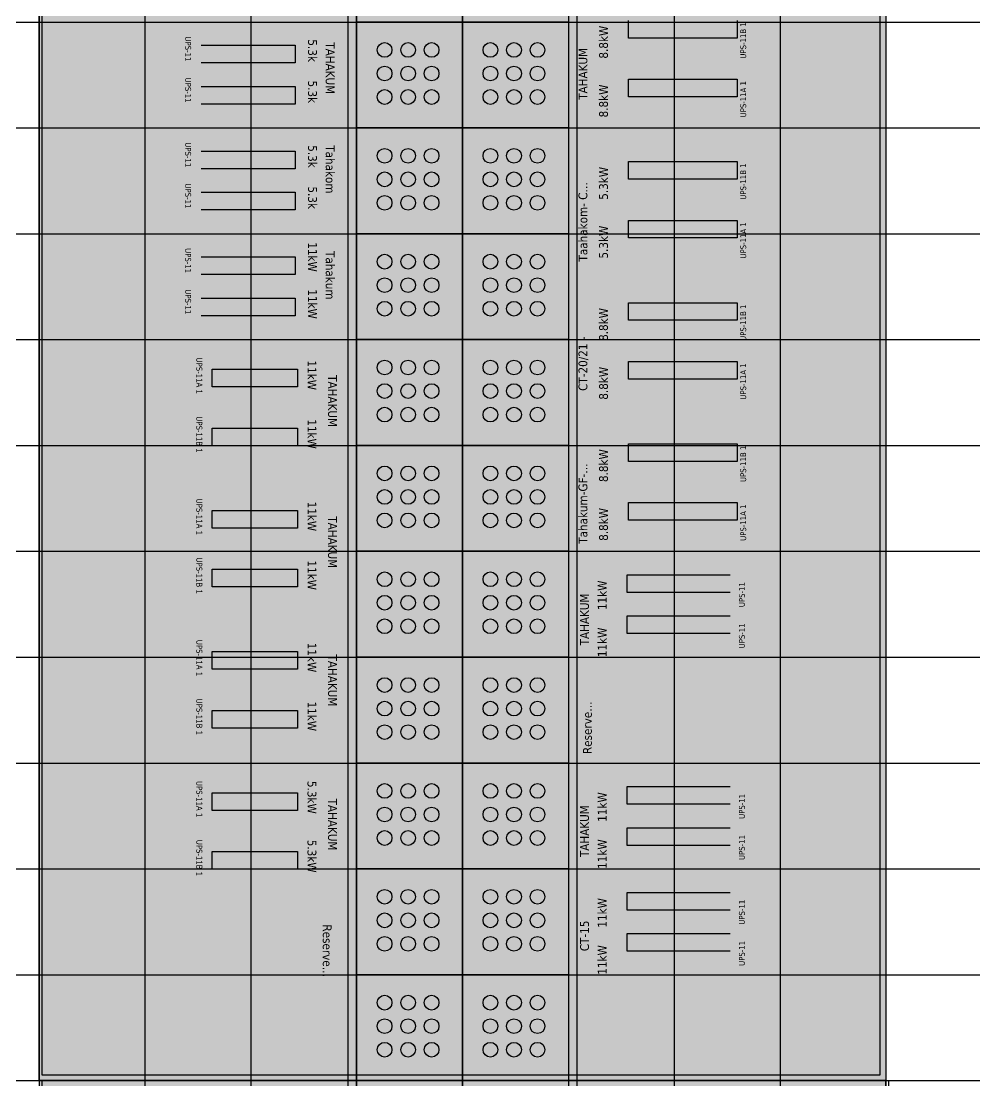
# Model space of a CAD drawing. Header units: millimetres. Extents: x -618 to 58287, y -23922 to -2396.
# Drawn here: x 39499 to 44903, y -15601 to -9595 of the extents above; entities that cross this region are included whole.
import ezdxf

# ---------------------------------------------------------------- set-up
doc = ezdxf.new("R2010")
doc.units = ezdxf.units.MM
doc.header["$MEASUREMENT"] = 0
for name, color, linetype, true_color in [('Background', 7, 'Continuous', 0xffffff), ('Equipment', 7, 'Continuous', 0xffffff), ('Names', 7, 'Continuous', 0xffffff), ('Power', 7, 'Continuous', 0xffffff), ('Room fixture', 7, 'Continuous', 0xffffff), ('Rows', 7, 'Continuous', 0xffffff), ('Tile grid', 7, 'Continuous', 0xafafaf), ('Walls and cages', 7, 'Continuous', 0xffffff)]:
    doc.layers.add(name, color=color, linetype=linetype, true_color=true_color)
doc.styles.add('Tahoma#false#false', font='tahoma.ttf', dxfattribs={"height": 0.2})

msp = doc.modelspace()

# ---------------------------------------------------------------- linework, layer by layer
at = {"layer": 'Background', "lineweight": -3, "transparency": 33554687}
for points in [[(43807.5, -10207.5), (42590.8, -10207.5), (42590.8, -9407.5)], [(42590.8, -9407.5), (43807.5, -9407.5), (43807.5, -10207.5)], [(40285, -9598.3), (41401.7, -9598.3), (41401.7, -10198.3)], [(41401.7, -10198.3), (40285, -10198.3), (40285, -9598.3)], [(40285, -10198.3), (41401.7, -10198.3), (41401.7, -10798.3)], [(41401.7, -10798.3), (40285, -10798.3), (40285, -10198.3)], [(43807.5, -11007.5), (42590.8, -11007.5), (42590.8, -10207.5)], [(42590.8, -10207.5), (43807.5, -10207.5), (43807.5, -11007.5)], [(40285, -10798.3), (41401.7, -10798.3), (41401.7, -11398.3)], [(41401.7, -11398.3), (40285, -11398.3), (40285, -10798.3)], [(43807.5, -11807.5), (42590.8, -11807.5), (42590.8, -11007.5)], [(42590.8, -11007.5), (43807.5, -11007.5), (43807.5, -11807.5)], [(40331.7, -11385), (41415, -11385), (41415, -12185)], [(41415, -12185), (40331.7, -12185), (40331.7, -11385)], [(43807.5, -12607.5), (42590.8, -12607.5), (42590.8, -11807.5)], [(42590.8, -11807.5), (43807.5, -11807.5), (43807.5, -12607.5)], [(40331.7, -12185), (41415, -12185), (41415, -12985)], [(41415, -12985), (40331.7, -12985), (40331.7, -12185)], [(43800, -13200), (42600, -13200), (42600, -12600)], [(42600, -12600), (43800, -12600), (43800, -13200)], [(40331.7, -12985), (41415, -12985), (41415, -13785)], [(41415, -13785), (40331.7, -13785), (40331.7, -12985)], [(43816, -13816), (42616, -13816), (42616, -13216)], [(42616, -13216), (43816, -13216), (43816, -13816)], [(40331.7, -13785), (41415, -13785), (41415, -14585)], [(41415, -14585), (40331.7, -14585), (40331.7, -13785)], [(43800, -14400), (42600, -14400), (42600, -13800)], [(42600, -13800), (43800, -13800), (43800, -14400)], [(43800, -15000), (42600, -15000), (42600, -14400)], [(42600, -14400), (43800, -14400), (43800, -15000)], [(40301.7, -14598.3), (41385, -14598.3), (41385, -15198.3)], [(41385, -15198.3), (40301.7, -15198.3), (40301.7, -14598.3)]]:
    msp.add_solid(points, dxfattribs=at)
at = {"layer": 'Equipment', "color": 9, "lineweight": 50, "true_color": 0xc0c0c0, "transparency": 33554687}
for points in [[(42590.8, -10207.5), (42590.8, -9407.5), (42657.5, -9474.2)], [(43740.8, -9474.2), (43807.5, -9407.5), (43807.5, -10207.5)], [(42590.8, -10207.5), (42657.5, -9474.2), (42657.5, -10140.8)], [(43740.8, -10140.8), (43740.8, -9474.2), (43807.5, -10207.5)], [(40351.7, -10131.7), (40285, -10198.3), (40285, -9598.3)], [(40351.7, -9665), (40351.7, -10131.7), (40285, -9598.3)], [(41335, -9665), (40351.7, -9665), (40285, -9598.3)], [(40285, -9598.3), (41401.7, -9598.3), (41335, -9665)], [(41401.7, -9598.3), (41401.7, -10198.3), (41335, -10131.7)], [(41401.7, -9598.3), (41335, -10131.7), (41335, -9665)], [(41401.7, -10198.3), (40285, -10198.3), (40351.7, -10131.7)], [(40351.7, -10131.7), (41335, -10131.7), (41401.7, -10198.3)], [(43807.5, -10207.5), (42590.8, -10207.5), (42657.5, -10140.8)], [(42657.5, -10140.8), (43740.8, -10140.8), (43807.5, -10207.5)], [(40351.7, -10731.7), (40285, -10798.3), (40285, -10198.3)], [(40351.7, -10265), (40351.7, -10731.7), (40285, -10198.3)], [(41335, -10265), (40351.7, -10265), (40285, -10198.3)], [(40285, -10198.3), (41401.7, -10198.3), (41335, -10265)], [(41401.7, -10198.3), (41401.7, -10798.3), (41335, -10731.7)], [(41401.7, -10198.3), (41335, -10731.7), (41335, -10265)], [(43740.8, -10274.2), (42657.5, -10274.2), (42590.8, -10207.5)], [(42590.8, -10207.5), (43807.5, -10207.5), (43740.8, -10274.2)], [(42590.8, -11007.5), (42590.8, -10207.5), (42657.5, -10274.2)], [(43740.8, -10274.2), (43807.5, -10207.5), (43807.5, -11007.5)], [(42590.8, -11007.5), (42657.5, -10274.2), (42657.5, -10940.8)], [(43740.8, -10940.8), (43740.8, -10274.2), (43807.5, -11007.5)], [(41401.7, -10798.3), (40285, -10798.3), (40351.7, -10731.7)], [(40351.7, -10731.7), (41335, -10731.7), (41401.7, -10798.3)], [(40351.7, -11331.7), (40285, -11398.3), (40285, -10798.3)], [(40351.7, -10865), (40351.7, -11331.7), (40285, -10798.3)], [(41335, -10865), (40351.7, -10865), (40285, -10798.3)], [(40285, -10798.3), (41401.7, -10798.3), (41335, -10865)], [(41401.7, -10798.3), (41401.7, -11398.3), (41335, -11331.7)], [(41401.7, -10798.3), (41335, -11331.7), (41335, -10865)], [(43807.5, -11007.5), (42590.8, -11007.5), (42657.5, -10940.8)], [(42657.5, -10940.8), (43740.8, -10940.8), (43807.5, -11007.5)], [(43740.8, -11074.2), (42657.5, -11074.2), (42590.8, -11007.5)], [(42590.8, -11007.5), (43807.5, -11007.5), (43740.8, -11074.2)], [(42590.8, -11807.5), (42590.8, -11007.5), (42657.5, -11074.2)], [(43740.8, -11074.2), (43807.5, -11007.5), (43807.5, -11807.5)], [(42590.8, -11807.5), (42657.5, -11074.2), (42657.5, -11740.8)], [(43740.8, -11740.8), (43740.8, -11074.2), (43807.5, -11807.5)], [(41401.7, -11398.3), (40285, -11398.3), (40351.7, -11331.7)], [(40351.7, -11331.7), (41335, -11331.7), (41401.7, -11398.3)], [(40398.3, -12118.3), (40331.7, -12185), (40331.7, -11385)], [(40398.3, -11451.7), (40398.3, -12118.3), (40331.7, -11385)], [(41348.3, -11451.7), (40398.3, -11451.7), (40331.7, -11385)], [(40331.7, -11385), (41415, -11385), (41348.3, -11451.7)], [(41415, -11385), (41415, -12185), (41348.3, -12118.3)], [(41415, -11385), (41348.3, -12118.3), (41348.3, -11451.7)], [(43807.5, -11807.5), (42590.8, -11807.5), (42657.5, -11740.8)], [(42657.5, -11740.8), (43740.8, -11740.8), (43807.5, -11807.5)], [(43740.8, -11874.2), (42657.5, -11874.2), (42590.8, -11807.5)], [(42590.8, -11807.5), (43807.5, -11807.5), (43740.8, -11874.2)], [(42590.8, -12607.5), (42590.8, -11807.5), (42657.5, -11874.2)], [(43740.8, -11874.2), (43807.5, -11807.5), (43807.5, -12607.5)], [(42590.8, -12607.5), (42657.5, -11874.2), (42657.5, -12540.8)], [(43740.8, -12540.8), (43740.8, -11874.2), (43807.5, -12607.5)], [(41415, -12185), (40331.7, -12185), (40398.3, -12118.3)], [(40398.3, -12118.3), (41348.3, -12118.3), (41415, -12185)], [(40398.3, -12918.3), (40331.7, -12985), (40331.7, -12185)], [(40398.3, -12251.7), (40398.3, -12918.3), (40331.7, -12185)], [(41348.3, -12251.7), (40398.3, -12251.7), (40331.7, -12185)], [(40331.7, -12185), (41415, -12185), (41348.3, -12251.7)], [(41415, -12185), (41415, -12985), (41348.3, -12918.3)], [(41415, -12185), (41348.3, -12918.3), (41348.3, -12251.7)], [(43807.5, -12607.5), (42590.8, -12607.5), (42657.5, -12540.8)], [(42657.5, -12540.8), (43740.8, -12540.8), (43807.5, -12607.5)], [(43733.3, -12666.7), (42666.7, -12666.7), (42600, -12600)], [(42600, -12600), (43800, -12600), (43733.3, -12666.7)], [(42600, -13200), (42600, -12600), (42666.7, -12666.7)], [(43733.3, -12666.7), (43800, -12600), (43800, -13200)], [(42600, -13200), (42666.7, -12666.7), (42666.7, -13133.3)], [(43733.3, -13133.3), (43733.3, -12666.7), (43800, -13200)], [(41415, -12985), (40331.7, -12985), (40398.3, -12918.3)], [(40398.3, -12918.3), (41348.3, -12918.3), (41415, -12985)], [(40398.3, -13718.3), (40331.7, -13785), (40331.7, -12985)], [(40398.3, -13051.7), (40398.3, -13718.3), (40331.7, -12985)], [(41348.3, -13051.7), (40398.3, -13051.7), (40331.7, -12985)], [(40331.7, -12985), (41415, -12985), (41348.3, -13051.7)], [(41415, -12985), (41415, -13785), (41348.3, -13718.3)], [(41415, -12985), (41348.3, -13718.3), (41348.3, -13051.7)], [(43800, -13200), (42600, -13200), (42666.7, -13133.3)], [(42666.7, -13133.3), (43733.3, -13133.3), (43800, -13200)], [(41415, -13785), (40331.7, -13785), (40398.3, -13718.3)], [(40398.3, -13718.3), (41348.3, -13718.3), (41415, -13785)], [(40398.3, -14518.3), (40331.7, -14585), (40331.7, -13785)], [(40398.3, -13851.7), (40398.3, -14518.3), (40331.7, -13785)], [(41348.3, -13851.7), (40398.3, -13851.7), (40331.7, -13785)], [(40331.7, -13785), (41415, -13785), (41348.3, -13851.7)], [(41415, -13785), (41415, -14585), (41348.3, -14518.3)], [(41415, -13785), (41348.3, -14518.3), (41348.3, -13851.7)], [(43733.3, -13866.7), (42666.7, -13866.7), (42600, -13800)], [(42600, -13800), (43800, -13800), (43733.3, -13866.7)], [(42600, -14400), (42600, -13800), (42666.7, -13866.7)], [(43733.3, -13866.7), (43800, -13800), (43800, -14400)], [(42600, -14400), (42666.7, -13866.7), (42666.7, -14333.3)], [(43733.3, -14333.3), (43733.3, -13866.7), (43800, -14400)], [(43800, -14400), (42600, -14400), (42666.7, -14333.3)], [(42666.7, -14333.3), (43733.3, -14333.3), (43800, -14400)], [(43733.3, -14466.7), (42666.7, -14466.7), (42600, -14400)], [(42600, -14400), (43800, -14400), (43733.3, -14466.7)], [(42600, -15000), (42600, -14400), (42666.7, -14466.7)], [(43733.3, -14466.7), (43800, -14400), (43800, -15000)], [(42600, -15000), (42666.7, -14466.7), (42666.7, -14933.3)], [(43733.3, -14933.3), (43733.3, -14466.7), (43800, -15000)], [(41415, -14585), (40331.7, -14585), (40398.3, -14518.3)], [(40398.3, -14518.3), (41348.3, -14518.3), (41415, -14585)], [(43800, -15000), (42600, -15000), (42666.7, -14933.3)], [(42666.7, -14933.3), (43733.3, -14933.3), (43800, -15000)]]:
    msp.add_solid(points, dxfattribs=at)
at = {"layer": 'Equipment', "color": 18, "lineweight": -3, "true_color": 0x000000, "transparency": 33554687}
for points in [[(42590.8, -10207.5), (42590.8, -9407.5), (42607.5, -9424.2)], [(42590.8, -10207.5), (42607.5, -9424.2), (42607.5, -10190.8)], [(43790.8, -9424.2), (43807.5, -9407.5), (43807.5, -10207.5)], [(43790.8, -10190.8), (43790.8, -9424.2), (43807.5, -10207.5)], [(40301.7, -10181.7), (40285, -10198.3), (40285, -9598.3)], [(40301.7, -9615), (40301.7, -10181.7), (40285, -9598.3)], [(41385, -9615), (40301.7, -9615), (40285, -9598.3)], [(40285, -9598.3), (41401.7, -9598.3), (41385, -9615)], [(41401.7, -9598.3), (41401.7, -10198.3), (41385, -10181.7)], [(41401.7, -9598.3), (41385, -10181.7), (41385, -9615)], [(41401.7, -10198.3), (40285, -10198.3), (40301.7, -10181.7)], [(40301.7, -10781.7), (40285, -10798.3), (40285, -10198.3)], [(40301.7, -10215), (40301.7, -10781.7), (40285, -10198.3)], [(41385, -10215), (40301.7, -10215), (40285, -10198.3)], [(40285, -10198.3), (41401.7, -10198.3), (41385, -10215)], [(40301.7, -10181.7), (41385, -10181.7), (41401.7, -10198.3)], [(41401.7, -10198.3), (41401.7, -10798.3), (41385, -10781.7)], [(41401.7, -10198.3), (41385, -10781.7), (41385, -10215)], [(43807.5, -10207.5), (42590.8, -10207.5), (42607.5, -10190.8)], [(43790.8, -10224.2), (42607.5, -10224.2), (42590.8, -10207.5)], [(42590.8, -10207.5), (43807.5, -10207.5), (43790.8, -10224.2)], [(42590.8, -11007.5), (42590.8, -10207.5), (42607.5, -10224.2)], [(42607.5, -10190.8), (43790.8, -10190.8), (43807.5, -10207.5)], [(43790.8, -10224.2), (43807.5, -10207.5), (43807.5, -11007.5)], [(42590.8, -11007.5), (42607.5, -10224.2), (42607.5, -10990.8)], [(43790.8, -10990.8), (43790.8, -10224.2), (43807.5, -11007.5)], [(41401.7, -10798.3), (40285, -10798.3), (40301.7, -10781.7)], [(40301.7, -11381.7), (40285, -11398.3), (40285, -10798.3)], [(40301.7, -10815), (40301.7, -11381.7), (40285, -10798.3)], [(41385, -10815), (40301.7, -10815), (40285, -10798.3)], [(40285, -10798.3), (41401.7, -10798.3), (41385, -10815)], [(40301.7, -10781.7), (41385, -10781.7), (41401.7, -10798.3)], [(41401.7, -10798.3), (41401.7, -11398.3), (41385, -11381.7)], [(41401.7, -10798.3), (41385, -11381.7), (41385, -10815)], [(43807.5, -11007.5), (42590.8, -11007.5), (42607.5, -10990.8)], [(42607.5, -10990.8), (43790.8, -10990.8), (43807.5, -11007.5)], [(43790.8, -11024.2), (42607.5, -11024.2), (42590.8, -11007.5)], [(42590.8, -11007.5), (43807.5, -11007.5), (43790.8, -11024.2)], [(42590.8, -11807.5), (42590.8, -11007.5), (42607.5, -11024.2)], [(42590.8, -11807.5), (42607.5, -11024.2), (42607.5, -11790.8)], [(43790.8, -11024.2), (43807.5, -11007.5), (43807.5, -11807.5)], [(43790.8, -11790.8), (43790.8, -11024.2), (43807.5, -11807.5)], [(41401.7, -11398.3), (40285, -11398.3), (40301.7, -11381.7)], [(40301.7, -11381.7), (41385, -11381.7), (41401.7, -11398.3)], [(40348.3, -12168.3), (40331.7, -12185), (40331.7, -11385)], [(40348.3, -11401.7), (40348.3, -12168.3), (40331.7, -11385)], [(41398.3, -11401.7), (40348.3, -11401.7), (40331.7, -11385)], [(40331.7, -11385), (41415, -11385), (41398.3, -11401.7)], [(41415, -11385), (41415, -12185), (41398.3, -12168.3)], [(41415, -11385), (41398.3, -12168.3), (41398.3, -11401.7)], [(43807.5, -11807.5), (42590.8, -11807.5), (42607.5, -11790.8)], [(43790.8, -11824.2), (42607.5, -11824.2), (42590.8, -11807.5)], [(42590.8, -11807.5), (43807.5, -11807.5), (43790.8, -11824.2)], [(42590.8, -12607.5), (42590.8, -11807.5), (42607.5, -11824.2)], [(42590.8, -12607.5), (42607.5, -11824.2), (42607.5, -12590.8)], [(42607.5, -11790.8), (43790.8, -11790.8), (43807.5, -11807.5)], [(43790.8, -11824.2), (43807.5, -11807.5), (43807.5, -12607.5)], [(43790.8, -12590.8), (43790.8, -11824.2), (43807.5, -12607.5)], [(41415, -12185), (40331.7, -12185), (40348.3, -12168.3)], [(40348.3, -12968.3), (40331.7, -12985), (40331.7, -12185)], [(40348.3, -12201.7), (40348.3, -12968.3), (40331.7, -12185)], [(41398.3, -12201.7), (40348.3, -12201.7), (40331.7, -12185)], [(40331.7, -12185), (41415, -12185), (41398.3, -12201.7)], [(40348.3, -12168.3), (41398.3, -12168.3), (41415, -12185)], [(41415, -12185), (41415, -12985), (41398.3, -12968.3)], [(41415, -12185), (41398.3, -12968.3), (41398.3, -12201.7)], [(43807.5, -12607.5), (42590.8, -12607.5), (42607.5, -12590.8)], [(43783.3, -12616.7), (42616.7, -12616.7), (42600, -12600)], [(42600, -12600), (43800, -12600), (43783.3, -12616.7)], [(42600, -13200), (42600, -12600), (42616.7, -12616.7)], [(42607.5, -12590.8), (43790.8, -12590.8), (43807.5, -12607.5)], [(43783.3, -12616.7), (43800, -12600), (43800, -13200)], [(42600, -13200), (42616.7, -12616.7), (42616.7, -13183.3)], [(43783.3, -13183.3), (43783.3, -12616.7), (43800, -13200)], [(41415, -12985), (40331.7, -12985), (40348.3, -12968.3)], [(40348.3, -12968.3), (41398.3, -12968.3), (41415, -12985)], [(40348.3, -13768.3), (40331.7, -13785), (40331.7, -12985)], [(40348.3, -13001.7), (40348.3, -13768.3), (40331.7, -12985)], [(41398.3, -13001.7), (40348.3, -13001.7), (40331.7, -12985)], [(40331.7, -12985), (41415, -12985), (41398.3, -13001.7)], [(41415, -12985), (41415, -13785), (41398.3, -13768.3)], [(41415, -12985), (41398.3, -13768.3), (41398.3, -13001.7)], [(43800, -13200), (42600, -13200), (42616.7, -13183.3)], [(42616.7, -13183.3), (43783.3, -13183.3), (43800, -13200)], [(43799.3, -13232.7), (42632.7, -13232.7), (42616, -13216)], [(42616, -13216), (43816, -13216), (43799.3, -13232.7)], [(42616, -13816), (42616, -13216), (42632.7, -13232.7)], [(42616, -13816), (42632.7, -13232.7), (42632.7, -13799.3)], [(43799.3, -13232.7), (43816, -13216), (43816, -13816)], [(43799.3, -13799.3), (43799.3, -13232.7), (43816, -13816)], [(41415, -13785), (40331.7, -13785), (40348.3, -13768.3)], [(40348.3, -14568.3), (40331.7, -14585), (40331.7, -13785)], [(40348.3, -13801.7), (40348.3, -14568.3), (40331.7, -13785)], [(41398.3, -13801.7), (40348.3, -13801.7), (40331.7, -13785)], [(40331.7, -13785), (41415, -13785), (41398.3, -13801.7)], [(40348.3, -13768.3), (41398.3, -13768.3), (41415, -13785)], [(41415, -13785), (41415, -14585), (41398.3, -14568.3)], [(41415, -13785), (41398.3, -14568.3), (41398.3, -13801.7)], [(43783.3, -13816.7), (42616.7, -13816.7), (42600, -13800)], [(42600, -13800), (43800, -13800), (43783.3, -13816.7)], [(42600, -14400), (42600, -13800), (42616.7, -13816.7)], [(43816, -13816), (42616, -13816), (42632.7, -13799.3)], [(42632.7, -13799.3), (43799.3, -13799.3), (43816, -13816)], [(43783.3, -13816.7), (43800, -13800), (43800, -14400)], [(42600, -14400), (42616.7, -13816.7), (42616.7, -14383.3)], [(43783.3, -14383.3), (43783.3, -13816.7), (43800, -14400)], [(43800, -14400), (42600, -14400), (42616.7, -14383.3)], [(43783.3, -14416.7), (42616.7, -14416.7), (42600, -14400)], [(42600, -14400), (43800, -14400), (43783.3, -14416.7)], [(42600, -15000), (42600, -14400), (42616.7, -14416.7)], [(42616.7, -14383.3), (43783.3, -14383.3), (43800, -14400)], [(43783.3, -14416.7), (43800, -14400), (43800, -15000)], [(42600, -15000), (42616.7, -14416.7), (42616.7, -14983.3)], [(43783.3, -14983.3), (43783.3, -14416.7), (43800, -15000)], [(41415, -14585), (40331.7, -14585), (40348.3, -14568.3)], [(40348.3, -14568.3), (41398.3, -14568.3), (41415, -14585)], [(40318.3, -15181.7), (40301.7, -15198.3), (40301.7, -14598.3)], [(40318.3, -14615), (40318.3, -15181.7), (40301.7, -14598.3)], [(41368.3, -14615), (40318.3, -14615), (40301.7, -14598.3)], [(40301.7, -14598.3), (41385, -14598.3), (41368.3, -14615)], [(41385, -14598.3), (41385, -15198.3), (41368.3, -15181.7)], [(41385, -14598.3), (41368.3, -15181.7), (41368.3, -14615)], [(43800, -15000), (42600, -15000), (42616.7, -14983.3)], [(42616.7, -14983.3), (43783.3, -14983.3), (43800, -15000)], [(41385, -15198.3), (40301.7, -15198.3), (40318.3, -15181.7)], [(40318.3, -15181.7), (41368.3, -15181.7), (41385, -15198.3)]]:
    msp.add_solid(points, dxfattribs=at)
at = {"layer": 'Equipment', "color": 21, "lineweight": 50, "true_color": 0xf49191, "transparency": 33554687}
for points in [[(43749.3, -13282.7), (42682.7, -13282.7), (42616, -13216)], [(42616, -13216), (43816, -13216), (43749.3, -13282.7)], [(42616, -13816), (42616, -13216), (42682.7, -13282.7)], [(43749.3, -13282.7), (43816, -13216), (43816, -13816)], [(42616, -13816), (42682.7, -13282.7), (42682.7, -13749.3)], [(43749.3, -13749.3), (43749.3, -13282.7), (43816, -13816)], [(43816, -13816), (42616, -13816), (42682.7, -13749.3)], [(42682.7, -13749.3), (43749.3, -13749.3), (43816, -13816)], [(40368.3, -15131.7), (40301.7, -15198.3), (40301.7, -14598.3)], [(40368.3, -14665), (40368.3, -15131.7), (40301.7, -14598.3)], [(41318.3, -14665), (40368.3, -14665), (40301.7, -14598.3)], [(40301.7, -14598.3), (41385, -14598.3), (41318.3, -14665)], [(41385, -14598.3), (41385, -15198.3), (41318.3, -15131.7)], [(41385, -14598.3), (41318.3, -15131.7), (41318.3, -14665)], [(41385, -15198.3), (40301.7, -15198.3), (40368.3, -15131.7)], [(40368.3, -15131.7), (41318.3, -15131.7), (41385, -15198.3)]]:
    msp.add_solid(points, dxfattribs=at)
at = {"layer": 'Power', "color": 8, "lineweight": -3, "true_color": 0x808080, "transparency": 33554687}
for p, q in [((42940.8, -9690.8), (42940.8, -9590.8)), ((43557.5, -9590.8), (43557.5, -9690.8)), ((43557.5, -9690.8), (42940.8, -9690.8)), ((40518.3, -9731.7), (41051.7, -9731.7)), ((41051.7, -9731.7), (41051.7, -9831.7)), ((41051.7, -9831.7), (40518.3, -9831.7)), ((40518.3, -9965), (41051.7, -9965)), ((41051.7, -9965), (41051.7, -10065)), ((42940.8, -10024.2), (42940.8, -9924.2)), ((42940.8, -9924.2), (43557.5, -9924.2)), ((43557.5, -9924.2), (43557.5, -10024.2)), ((43557.5, -10024.2), (42940.8, -10024.2)), ((41051.7, -10065), (40518.3, -10065)), ((40518.3, -10331.7), (41051.7, -10331.7)), ((41051.7, -10331.7), (41051.7, -10431.7)), ((41051.7, -10431.7), (40518.3, -10431.7)), ((42940.8, -10490.8), (42940.8, -10390.8)), ((42940.8, -10390.8), (43557.5, -10390.8)), ((43557.5, -10390.8), (43557.5, -10490.8)), ((43557.5, -10490.8), (42940.8, -10490.8)), ((40518.3, -10565), (41051.7, -10565)), ((41051.7, -10565), (41051.7, -10665)), ((41051.7, -10665), (40518.3, -10665)), ((42940.8, -10824.2), (42940.8, -10724.2)), ((42940.8, -10724.2), (43557.5, -10724.2)), ((43557.5, -10724.2), (43557.5, -10824.2)), ((43557.5, -10824.2), (42940.8, -10824.2)), ((40518.3, -10931.7), (41051.7, -10931.7)), ((41051.7, -10931.7), (41051.7, -11031.7)), ((41051.7, -11031.7), (40518.3, -11031.7)), ((40518.3, -11165), (41051.7, -11165)), ((41051.7, -11165), (41051.7, -11265)), ((42940.8, -11290.8), (42940.8, -11190.8)), ((42940.8, -11190.8), (43557.5, -11190.8)), ((43557.5, -11190.8), (43557.5, -11290.8)), ((41051.7, -11265), (40518.3, -11265)), ((43557.5, -11290.8), (42940.8, -11290.8)), ((42940.8, -11624.2), (42940.8, -11524.2)), ((42940.8, -11524.2), (43557.5, -11524.2)), ((43557.5, -11524.2), (43557.5, -11624.2)), ((40581.7, -11668.3), (40581.7, -11568.3)), ((40581.7, -11568.3), (41065, -11568.3)), ((41065, -11568.3), (41065, -11668.3)), ((43557.5, -11624.2), (42940.8, -11624.2)), ((41065, -11668.3), (40581.7, -11668.3)), ((40581.7, -12001.7), (40581.7, -11901.7)), ((40581.7, -11901.7), (41065, -11901.7)), ((41065, -11901.7), (41065, -12001.7)), ((41065, -12001.7), (40581.7, -12001.7)), ((42940.8, -12090.8), (42940.8, -11990.8)), ((42940.8, -11990.8), (43557.5, -11990.8)), ((43557.5, -11990.8), (43557.5, -12090.8)), ((43557.5, -12090.8), (42940.8, -12090.8)), ((40581.7, -12468.3), (40581.7, -12368.3)), ((40581.7, -12368.3), (41065, -12368.3)), ((41065, -12368.3), (41065, -12468.3)), ((42940.8, -12424.2), (42940.8, -12324.2)), ((42940.8, -12324.2), (43557.5, -12324.2)), ((43557.5, -12324.2), (43557.5, -12424.2)), ((43557.5, -12424.2), (42940.8, -12424.2)), ((41065, -12468.3), (40581.7, -12468.3)), ((40581.7, -12801.7), (40581.7, -12701.7)), ((40581.7, -12701.7), (41065, -12701.7)), ((41065, -12701.7), (41065, -12801.7)), ((42933.3, -12833.3), (42933.3, -12733.3)), ((42933.3, -12733.3), (43516.7, -12733.3)), ((41065, -12801.7), (40581.7, -12801.7)), ((43516.7, -12833.3), (42933.3, -12833.3)), ((42933.3, -13066.7), (42933.3, -12966.7)), ((42933.3, -12966.7), (43516.7, -12966.7)), ((43516.7, -13066.7), (42933.3, -13066.7)), ((40581.7, -13268.3), (40581.7, -13168.3)), ((40581.7, -13168.3), (41065, -13168.3)), ((41065, -13168.3), (41065, -13268.3)), ((41065, -13268.3), (40581.7, -13268.3)), ((40581.7, -13601.7), (40581.7, -13501.7)), ((40581.7, -13501.7), (41065, -13501.7)), ((41065, -13501.7), (41065, -13601.7)), ((41065, -13601.7), (40581.7, -13601.7)), ((42933.3, -14033.3), (42933.3, -13933.3)), ((42933.3, -13933.3), (43516.7, -13933.3)), ((40581.7, -14068.3), (40581.7, -13968.3)), ((40581.7, -13968.3), (41065, -13968.3)), ((41065, -13968.3), (41065, -14068.3)), ((43516.7, -14033.3), (42933.3, -14033.3)), ((41065, -14068.3), (40581.7, -14068.3)), ((42933.3, -14266.7), (42933.3, -14166.7)), ((42933.3, -14166.7), (43516.7, -14166.7)), ((43516.7, -14266.7), (42933.3, -14266.7)), ((40581.7, -14401.7), (40581.7, -14301.7)), ((40581.7, -14301.7), (41065, -14301.7)), ((41065, -14301.7), (41065, -14401.7)), ((41065, -14401.7), (40581.7, -14401.7)), ((42933.3, -14633.3), (42933.3, -14533.3)), ((42933.3, -14533.3), (43516.7, -14533.3)), ((43516.7, -14633.3), (42933.3, -14633.3)), ((42933.3, -14866.7), (42933.3, -14766.7)), ((42933.3, -14766.7), (43516.7, -14766.7)), ((43516.7, -14866.7), (42933.3, -14866.7))]:
    msp.add_line(p, q, dxfattribs=at)
at = {"layer": 'Power', "color": 138, "lineweight": -3, "true_color": 0x01505e, "transparency": 33554687}
for points in [[(43607.5, -9790.8), (43607.5, -9490.8), (43690.8, -9790.8), (43690.8, -9490.8)], [(40468.3, -9681.7), (40468.3, -9881.7), (40385, -9681.7), (40385, -9881.7)], [(43607.5, -10124.2), (43607.5, -9824.2), (43690.8, -10124.2), (43690.8, -9824.2)], [(40468.3, -9915), (40468.3, -10115), (40385, -9915), (40385, -10115)], [(40468.3, -10281.7), (40468.3, -10481.7), (40385, -10281.7), (40385, -10481.7)], [(43607.5, -10590.8), (43607.5, -10290.8), (43690.8, -10590.8), (43690.8, -10290.8)], [(40468.3, -10515), (40468.3, -10715), (40385, -10515), (40385, -10715)], [(43607.5, -10924.2), (43607.5, -10624.2), (43690.8, -10924.2), (43690.8, -10624.2)], [(40468.3, -10881.7), (40468.3, -11081.7), (40385, -10881.7), (40385, -11081.7)], [(43607.5, -11390.8), (43607.5, -11090.8), (43690.8, -11390.8), (43690.8, -11090.8)], [(40468.3, -11115), (40468.3, -11315), (40385, -11115), (40385, -11315)], [(43607.5, -11724.2), (43607.5, -11424.2), (43690.8, -11724.2), (43690.8, -11424.2)], [(40531.7, -11485), (40531.7, -11785), (40448.3, -11485), (40448.3, -11785)], [(40531.7, -11818.3), (40531.7, -12118.3), (40448.3, -11818.3), (40448.3, -12118.3)], [(43607.5, -12190.8), (43607.5, -11890.8), (43690.8, -12190.8), (43690.8, -11890.8)], [(43607.5, -12524.2), (43607.5, -12224.2), (43690.8, -12524.2), (43690.8, -12224.2)], [(40531.7, -12285), (40531.7, -12585), (40448.3, -12285), (40448.3, -12585)], [(40531.7, -12618.3), (40531.7, -12918.3), (40448.3, -12618.3), (40448.3, -12918.3)], [(43600, -12883.3), (43600, -12683.3), (43683.3, -12883.3), (43683.3, -12683.3)], [(43600, -13116.7), (43600, -12916.7), (43683.3, -13116.7), (43683.3, -12916.7)], [(40531.7, -13085), (40531.7, -13385), (40448.3, -13085), (40448.3, -13385)], [(40531.7, -13418.3), (40531.7, -13718.3), (40448.3, -13418.3), (40448.3, -13718.3)], [(40531.7, -13885), (40531.7, -14185), (40448.3, -13885), (40448.3, -14185)], [(43600, -14083.3), (43600, -13883.3), (43683.3, -14083.3), (43683.3, -13883.3)], [(43600, -14316.7), (43600, -14116.7), (43683.3, -14316.7), (43683.3, -14116.7)], [(40531.7, -14218.3), (40531.7, -14518.3), (40448.3, -14218.3), (40448.3, -14518.3)], [(43600, -14683.3), (43600, -14483.3), (43683.3, -14683.3), (43683.3, -14483.3)], [(43600, -14916.7), (43600, -14716.7), (43683.3, -14916.7), (43683.3, -14716.7)]]:
    msp.add_solid(points, dxfattribs=at)
at = {"layer": 'Power', "lineweight": -3, "transparency": 33554687}
for points in [[(42940.8, -9690.8), (42940.8, -9590.8), (43557.5, -9690.8), (43557.5, -9590.8)], [(41051.7, -9731.7), (41051.7, -9831.7), (40518.3, -9731.7), (40518.3, -9831.7)], [(41051.7, -9965), (41051.7, -10065), (40518.3, -9965), (40518.3, -10065)], [(42940.8, -10024.2), (42940.8, -9924.2), (43557.5, -10024.2), (43557.5, -9924.2)], [(41051.7, -10331.7), (41051.7, -10431.7), (40518.3, -10331.7), (40518.3, -10431.7)], [(42940.8, -10490.8), (42940.8, -10390.8), (43557.5, -10490.8), (43557.5, -10390.8)], [(41051.7, -10565), (41051.7, -10665), (40518.3, -10565), (40518.3, -10665)], [(42940.8, -10824.2), (42940.8, -10724.2), (43557.5, -10824.2), (43557.5, -10724.2)], [(41051.7, -10931.7), (41051.7, -11031.7), (40518.3, -10931.7), (40518.3, -11031.7)], [(41051.7, -11165), (41051.7, -11265), (40518.3, -11165), (40518.3, -11265)], [(42940.8, -11290.8), (42940.8, -11190.8), (43557.5, -11290.8), (43557.5, -11190.8)], [(42940.8, -11624.2), (42940.8, -11524.2), (43557.5, -11624.2), (43557.5, -11524.2)], [(41065, -11568.3), (41065, -11668.3), (40581.7, -11568.3), (40581.7, -11668.3)], [(41065, -11901.7), (41065, -12001.7), (40581.7, -11901.7), (40581.7, -12001.7)], [(42940.8, -12090.8), (42940.8, -11990.8), (43557.5, -12090.8), (43557.5, -11990.8)], [(41065, -12368.3), (41065, -12468.3), (40581.7, -12368.3), (40581.7, -12468.3)], [(42940.8, -12424.2), (42940.8, -12324.2), (43557.5, -12424.2), (43557.5, -12324.2)], [(41065, -12701.7), (41065, -12801.7), (40581.7, -12701.7), (40581.7, -12801.7)], [(42933.3, -12833.3), (42933.3, -12733.3), (43550, -12833.3), (43550, -12733.3)], [(42933.3, -13066.7), (42933.3, -12966.7), (43550, -13066.7), (43550, -12966.7)], [(41065, -13168.3), (41065, -13268.3), (40581.7, -13168.3), (40581.7, -13268.3)], [(41065, -13501.7), (41065, -13601.7), (40581.7, -13501.7), (40581.7, -13601.7)], [(42933.3, -14033.3), (42933.3, -13933.3), (43550, -14033.3), (43550, -13933.3)], [(41065, -13968.3), (41065, -14068.3), (40581.7, -13968.3), (40581.7, -14068.3)], [(42933.3, -14266.7), (42933.3, -14166.7), (43550, -14266.7), (43550, -14166.7)], [(41065, -14301.7), (41065, -14401.7), (40581.7, -14301.7), (40581.7, -14401.7)], [(42933.3, -14633.3), (42933.3, -14533.3), (43550, -14633.3), (43550, -14533.3)], [(42933.3, -14866.7), (42933.3, -14766.7), (43550, -14866.7), (43550, -14766.7)]]:
    msp.add_solid(points, dxfattribs=at)
at = {"layer": 'Power', "color": 22, "lineweight": -3, "true_color": 0xc92518, "transparency": 33554687}
for points in [[(42940.8, -9690.8), (42940.8, -9590.8), (43557.5, -9690.8), (43557.5, -9590.8)], [(41051.7, -9731.7), (41051.7, -9831.7), (40518.3, -9731.7), (40518.3, -9831.7)], [(41051.7, -9965), (41051.7, -10065), (40518.3, -9965), (40518.3, -10065)], [(42940.8, -10024.2), (42940.8, -9924.2), (43557.5, -10024.2), (43557.5, -9924.2)], [(41051.7, -10331.7), (41051.7, -10431.7), (40518.3, -10331.7), (40518.3, -10431.7)], [(42940.8, -10490.8), (42940.8, -10390.8), (43557.5, -10490.8), (43557.5, -10390.8)], [(41051.7, -10565), (41051.7, -10665), (40518.3, -10565), (40518.3, -10665)], [(42940.8, -10824.2), (42940.8, -10724.2), (43557.5, -10824.2), (43557.5, -10724.2)], [(41051.7, -10931.7), (41051.7, -11031.7), (40518.3, -10931.7), (40518.3, -11031.7)], [(41051.7, -11165), (41051.7, -11265), (40518.3, -11165), (40518.3, -11265)], [(42940.8, -11290.8), (42940.8, -11190.8), (43557.5, -11290.8), (43557.5, -11190.8)], [(42940.8, -11624.2), (42940.8, -11524.2), (43557.5, -11624.2), (43557.5, -11524.2)], [(41065, -11568.3), (41065, -11668.3), (40581.7, -11568.3), (40581.7, -11668.3)], [(41065, -11901.7), (41065, -12001.7), (40581.7, -11901.7), (40581.7, -12001.7)], [(42940.8, -12090.8), (42940.8, -11990.8), (43557.5, -12090.8), (43557.5, -11990.8)], [(41065, -12368.3), (41065, -12468.3), (40581.7, -12368.3), (40581.7, -12468.3)], [(42940.8, -12424.2), (42940.8, -12324.2), (43557.5, -12424.2), (43557.5, -12324.2)], [(41065, -12701.7), (41065, -12801.7), (40581.7, -12701.7), (40581.7, -12801.7)], [(42933.3, -12833.3), (42933.3, -12733.3), (43550, -12833.3), (43550, -12733.3)], [(42933.3, -13066.7), (42933.3, -12966.7), (43550, -13066.7), (43550, -12966.7)], [(41065, -13168.3), (41065, -13268.3), (40581.7, -13168.3), (40581.7, -13268.3)], [(41065, -13501.7), (41065, -13601.7), (40581.7, -13501.7), (40581.7, -13601.7)], [(42933.3, -14033.3), (42933.3, -13933.3), (43550, -14033.3), (43550, -13933.3)], [(41065, -13968.3), (41065, -14068.3), (40581.7, -13968.3), (40581.7, -14068.3)], [(42933.3, -14266.7), (42933.3, -14166.7), (43550, -14266.7), (43550, -14166.7)], [(41065, -14301.7), (41065, -14401.7), (40581.7, -14301.7), (40581.7, -14401.7)], [(42933.3, -14633.3), (42933.3, -14533.3), (43550, -14633.3), (43550, -14533.3)], [(42933.3, -14866.7), (42933.3, -14766.7), (43550, -14866.7), (43550, -14766.7)]]:
    msp.add_solid(points, dxfattribs=at)
at = {"layer": 'Power', "color": 13, "lineweight": -3, "true_color": 0xe7473c, "transparency": 33554687}
for points in [[(43224.2, -9690.8), (43224.2, -9590.8), (43557.5, -9690.8), (43557.5, -9590.8)], [(40835, -9731.7), (40835, -9831.7), (40518.3, -9731.7), (40518.3, -9831.7)], [(40835, -9965), (40835, -10065), (40518.3, -9965), (40518.3, -10065)], [(43224.2, -10024.2), (43224.2, -9924.2), (43557.5, -10024.2), (43557.5, -9924.2)], [(40951.7, -10331.7), (40951.7, -10431.7), (40518.3, -10331.7), (40518.3, -10431.7)], [(42990.8, -10490.8), (42990.8, -10390.8), (43557.5, -10490.8), (43557.5, -10390.8)], [(40951.7, -10565), (40951.7, -10665), (40518.3, -10565), (40518.3, -10665)], [(42990.8, -10824.2), (42990.8, -10724.2), (43557.5, -10824.2), (43557.5, -10724.2)], [(40735, -10931.7), (40735, -11031.7), (40518.3, -10931.7), (40518.3, -11031.7)], [(40735, -11165), (40735, -11265), (40518.3, -11165), (40518.3, -11265)], [(43224.2, -11290.8), (43224.2, -11190.8), (43557.5, -11290.8), (43557.5, -11190.8)], [(43224.2, -11624.2), (43224.2, -11524.2), (43557.5, -11624.2), (43557.5, -11524.2)], [(40815, -11568.3), (40815, -11668.3), (40581.7, -11568.3), (40581.7, -11668.3)], [(40815, -11901.7), (40815, -12001.7), (40581.7, -11901.7), (40581.7, -12001.7)], [(43224.2, -12090.8), (43224.2, -11990.8), (43557.5, -12090.8), (43557.5, -11990.8)], [(40798.3, -12368.3), (40798.3, -12468.3), (40581.7, -12368.3), (40581.7, -12468.3)], [(43224.2, -12424.2), (43224.2, -12324.2), (43557.5, -12424.2), (43557.5, -12324.2)], [(40798.3, -12701.7), (40798.3, -12801.7), (40581.7, -12701.7), (40581.7, -12801.7)], [(43316.7, -12833.3), (43316.7, -12733.3), (43550, -12833.3), (43550, -12733.3)], [(43316.7, -13066.7), (43316.7, -12966.7), (43550, -13066.7), (43550, -12966.7)], [(40798.3, -13168.3), (40798.3, -13268.3), (40581.7, -13168.3), (40581.7, -13268.3)], [(40798.3, -13501.7), (40798.3, -13601.7), (40581.7, -13501.7), (40581.7, -13601.7)], [(43333.3, -14033.3), (43333.3, -13933.3), (43550, -14033.3), (43550, -13933.3)], [(40948.3, -13968.3), (40948.3, -14068.3), (40581.7, -13968.3), (40581.7, -14068.3)], [(43333.3, -14266.7), (43333.3, -14166.7), (43550, -14266.7), (43550, -14166.7)], [(40948.3, -14301.7), (40948.3, -14401.7), (40581.7, -14301.7), (40581.7, -14401.7)], [(43333.3, -14633.3), (43333.3, -14533.3), (43550, -14633.3), (43550, -14533.3)], [(43333.3, -14866.7), (43333.3, -14766.7), (43550, -14866.7), (43550, -14766.7)]]:
    msp.add_solid(points, dxfattribs=at)
at = {"layer": 'Room fixture', "color": 9, "lineweight": -3, "true_color": 0xc0c0c0, "transparency": 33554687}
for p, q in [((41400, -9600), (41400, -9000)), ((42000, -9600), (42000, -9000)), ((42000, -9000), (42000, -9600)), ((42600, -9000), (42600, -9600)), ((42000, -9600), (41400, -9600)), ((41400, -9600), (42000, -9600)), ((41400, -10200), (41400, -9600)), ((42600, -9600), (42000, -9600)), ((42000, -9600), (42600, -9600)), ((42000, -10200), (42000, -9600)), ((42000, -9600), (42000, -10200)), ((42600, -9600), (42600, -10200)), ((42000, -10200), (41400, -10200)), ((41400, -10200), (42000, -10200)), ((41400, -10800), (41400, -10200)), ((42000, -10200), (42600, -10200)), ((42000, -10800), (42000, -10200)), ((42600, -10200), (42000, -10200)), ((42000, -10200), (42000, -10800)), ((42600, -10200), (42600, -10800)), ((41400, -10800), (42000, -10800)), ((41400, -11400), (41400, -10800)), ((42000, -10800), (41400, -10800)), ((42600, -10800), (42000, -10800)), ((42000, -10800), (42000, -11400)), ((42000, -10800), (42600, -10800)), ((42000, -11400), (42000, -10800)), ((42600, -10800), (42600, -11400)), ((41400, -11400), (42000, -11400)), ((41400, -12000), (41400, -11400)), ((42000, -11400), (41400, -11400)), ((42000, -11400), (42000, -12000)), ((42000, -11400), (42600, -11400)), ((42000, -12000), (42000, -11400)), ((42600, -11400), (42000, -11400)), ((42600, -11400), (42600, -12000)), ((41400, -12000), (42000, -12000)), ((41400, -12600), (41400, -12000)), ((42000, -12000), (41400, -12000)), ((42000, -12000), (42000, -12600)), ((42000, -12000), (42600, -12000)), ((42000, -12600), (42000, -12000)), ((42600, -12000), (42000, -12000)), ((42600, -12000), (42600, -12600)), ((42000, -12600), (41400, -12600)), ((41400, -12600), (42000, -12600)), ((41400, -13200), (41400, -12600)), ((42000, -12600), (42600, -12600)), ((42000, -13200), (42000, -12600)), ((42600, -12600), (42000, -12600)), ((42000, -12600), (42000, -13200)), ((42600, -12600), (42600, -13200)), ((42000, -13200), (41400, -13200)), ((41400, -13200), (42000, -13200)), ((41400, -13800), (41400, -13200)), ((42600, -13200), (42000, -13200)), ((42000, -13200), (42000, -13800)), ((42000, -13200), (42600, -13200)), ((42000, -13800), (42000, -13200)), ((42600, -13200), (42600, -13800)), ((41400, -13800), (42000, -13800)), ((41400, -14400), (41400, -13800)), ((42000, -13800), (41400, -13800)), ((42000, -13800), (42000, -14400)), ((42000, -13800), (42600, -13800)), ((42000, -14400), (42000, -13800)), ((42600, -13800), (42000, -13800)), ((42600, -13800), (42600, -14400)), ((42000, -14400), (41400, -14400)), ((41400, -14400), (42000, -14400)), ((41400, -15000), (41400, -14400)), ((42600, -14400), (42000, -14400)), ((42000, -14400), (42000, -15000)), ((42000, -14400), (42600, -14400)), ((42000, -15000), (42000, -14400)), ((42600, -14400), (42600, -15000)), ((42000, -15000), (41400, -15000)), ((41400, -15000), (42000, -15000)), ((41400, -15600), (41400, -15000)), ((42000, -15000), (42600, -15000)), ((42000, -15600), (42000, -15000)), ((42600, -15000), (42000, -15000)), ((42000, -15000), (42000, -15600)), ((42600, -15000), (42600, -15600)), ((42000, -15600), (41400, -15600)), ((41400, -15600), (42000, -15600)), ((41400, -16200), (41400, -15600)), ((42000, -15600), (42600, -15600)), ((42000, -16200), (42000, -15600)), ((42600, -15600), (42000, -15600)), ((42000, -15600), (42000, -16200)), ((42600, -15600), (42600, -16200))]:
    msp.add_line(p, q, dxfattribs=at)
for centre in [(41558.3, -9758.3), (41691.7, -9758.3), (41825, -9758.3), (42158.3, -9758.3), (42291.7, -9758.3), (42425, -9758.3), (41558.3, -9891.7), (41691.7, -9891.7), (41825, -9891.7), (42158.3, -9891.7), (42291.7, -9891.7), (42425, -9891.7), (41558.3, -10025), (41691.7, -10025), (41825, -10025), (42158.3, -10025), (42291.7, -10025), (42425, -10025), (41558.3, -10358.3), (41691.7, -10358.3), (41825, -10358.3), (42158.3, -10358.3), (42291.7, -10358.3), (42425, -10358.3), (41558.3, -10491.7), (41691.7, -10491.7), (41825, -10491.7), (42158.3, -10491.7), (42291.7, -10491.7), (42425, -10491.7), (41558.3, -10625), (41691.7, -10625), (41825, -10625), (42158.3, -10625), (42291.7, -10625), (42425, -10625), (41558.3, -10958.3), (41691.7, -10958.3), (41825, -10958.3), (42158.3, -10958.3), (42291.7, -10958.3), (42425, -10958.3), (41558.3, -11091.7), (41691.7, -11091.7), (41825, -11091.7), (42158.3, -11091.7), (42291.7, -11091.7), (42425, -11091.7), (41558.3, -11225), (41691.7, -11225), (41825, -11225), (42158.3, -11225), (42291.7, -11225), (42425, -11225), (41558.3, -11558.3), (41691.7, -11558.3), (41825, -11558.3), (42158.3, -11558.3), (42291.7, -11558.3), (42425, -11558.3), (41558.3, -11691.7), (41691.7, -11691.7), (41825, -11691.7), (42158.3, -11691.7), (42291.7, -11691.7), (42425, -11691.7), (41558.3, -11825), (41691.7, -11825), (41825, -11825), (42158.3, -11825), (42291.7, -11825), (42425, -11825), (41558.3, -12158.3), (41691.7, -12158.3), (41825, -12158.3), (42158.3, -12158.3), (42291.7, -12158.3), (42425, -12158.3), (41558.3, -12291.7), (41691.7, -12291.7), (41825, -12291.7), (42158.3, -12291.7), (42291.7, -12291.7), (42425, -12291.7), (41558.3, -12425), (41691.7, -12425), (41825, -12425), (42158.3, -12425), (42291.7, -12425), (42425, -12425), (41558.3, -12758.3), (41691.7, -12758.3), (41825, -12758.3), (42158.3, -12758.3), (42291.7, -12758.3), (42425, -12758.3), (41558.3, -12891.7), (41691.7, -12891.7), (41825, -12891.7), (42158.3, -12891.7), (42291.7, -12891.7), (42425, -12891.7), (41558.3, -13025), (41691.7, -13025), (41825, -13025), (42158.3, -13025), (42291.7, -13025), (42425, -13025), (41558.3, -13358.3), (41691.7, -13358.3), (41825, -13358.3), (42158.3, -13358.3), (42291.7, -13358.3), (42425, -13358.3), (41558.3, -13491.7), (41691.7, -13491.7), (41825, -13491.7), (42158.3, -13491.7), (42291.7, -13491.7), (42425, -13491.7), (41558.3, -13625), (41691.7, -13625), (41825, -13625), (42158.3, -13625), (42291.7, -13625), (42425, -13625), (41558.3, -13958.3), (41691.7, -13958.3), (41825, -13958.3), (42158.3, -13958.3), (42291.7, -13958.3), (42425, -13958.3), (41558.3, -14091.7), (41691.7, -14091.7), (41825, -14091.7), (42158.3, -14091.7), (42291.7, -14091.7), (42425, -14091.7), (41558.3, -14225), (41691.7, -14225), (41825, -14225), (42158.3, -14225), (42291.7, -14225), (42425, -14225), (41558.3, -14558.3), (41691.7, -14558.3), (41825, -14558.3), (42158.3, -14558.3), (42291.7, -14558.3), (42425, -14558.3), (41558.3, -14691.7), (41691.7, -14691.7), (41825, -14691.7), (42158.3, -14691.7), (42291.7, -14691.7), (42425, -14691.7), (41558.3, -14825), (41691.7, -14825), (41825, -14825), (42158.3, -14825), (42291.7, -14825), (42425, -14825), (41558.3, -15158.3), (41691.7, -15158.3), (41825, -15158.3), (42158.3, -15158.3), (42291.7, -15158.3), (42425, -15158.3), (41558.3, -15291.7), (41691.7, -15291.7), (41825, -15291.7), (42158.3, -15291.7), (42291.7, -15291.7), (42425, -15291.7), (41558.3, -15425), (41691.7, -15425), (41825, -15425), (42158.3, -15425), (42291.7, -15425), (42425, -15425)]:
    msp.add_ellipse(centre, major_axis=(41.7, 0), ratio=1, dxfattribs=at)
at = {"layer": 'Room fixture', "color": 9, "lineweight": -3, "true_color": 0xc0c0c0, "transparency": 33554472}
for points in [[(41400, -9600), (41400, -9000), (42000, -9000)], [(42000, -9000), (42000, -9600), (41400, -9600)], [(42000, -9600), (42000, -9000), (42600, -9000)], [(42600, -9000), (42600, -9600), (42000, -9600)], [(41400, -10200), (41400, -9600), (42000, -9600)], [(42000, -9600), (42000, -10200), (41400, -10200)], [(42000, -10200), (42000, -9600), (42600, -9600)], [(42600, -9600), (42600, -10200), (42000, -10200)], [(41400, -10800), (41400, -10200), (42000, -10200)], [(42000, -10200), (42000, -10800), (41400, -10800)], [(42000, -10800), (42000, -10200), (42600, -10200)], [(42600, -10200), (42600, -10800), (42000, -10800)], [(41400, -11400), (41400, -10800), (42000, -10800)], [(42000, -10800), (42000, -11400), (41400, -11400)], [(42000, -11400), (42000, -10800), (42600, -10800)], [(42600, -10800), (42600, -11400), (42000, -11400)], [(41400, -12000), (41400, -11400), (42000, -11400)], [(42000, -11400), (42000, -12000), (41400, -12000)], [(42000, -12000), (42000, -11400), (42600, -11400)], [(42600, -11400), (42600, -12000), (42000, -12000)], [(41400, -12600), (41400, -12000), (42000, -12000)], [(42000, -12000), (42000, -12600), (41400, -12600)], [(42000, -12600), (42000, -12000), (42600, -12000)], [(42600, -12000), (42600, -12600), (42000, -12600)], [(41400, -13200), (41400, -12600), (42000, -12600)], [(42000, -12600), (42000, -13200), (41400, -13200)], [(42000, -13200), (42000, -12600), (42600, -12600)], [(42600, -12600), (42600, -13200), (42000, -13200)], [(41400, -13800), (41400, -13200), (42000, -13200)], [(42000, -13200), (42000, -13800), (41400, -13800)], [(42000, -13800), (42000, -13200), (42600, -13200)], [(42600, -13200), (42600, -13800), (42000, -13800)], [(41400, -14400), (41400, -13800), (42000, -13800)], [(42000, -13800), (42000, -14400), (41400, -14400)], [(42000, -14400), (42000, -13800), (42600, -13800)], [(42600, -13800), (42600, -14400), (42000, -14400)], [(41400, -15000), (41400, -14400), (42000, -14400)], [(42000, -14400), (42000, -15000), (41400, -15000)], [(42000, -15000), (42000, -14400), (42600, -14400)], [(42600, -14400), (42600, -15000), (42000, -15000)], [(41400, -15600), (41400, -15000), (42000, -15000)], [(42000, -15000), (42000, -15600), (41400, -15600)], [(42000, -15600), (42000, -15000), (42600, -15000)], [(42600, -15000), (42600, -15600), (42000, -15600)], [(41400, -16200), (41400, -15600), (42000, -15600)], [(42000, -15600), (42000, -16200), (41400, -16200)], [(42000, -16200), (42000, -15600), (42600, -15600)], [(42600, -15600), (42600, -16200), (42000, -16200)]]:
    msp.add_solid(points, dxfattribs=at)
at = {"layer": 'Rows', "color": 18, "lineweight": -3, "true_color": 0x000000, "transparency": 33554687}
for p, q in [((41350, -6000), (41350, -19800)), ((42650, -19800), (42650, -6000))]:
    msp.add_line(p, q, dxfattribs=at)
at = {"layer": 'Rows', "color": 254, "lineweight": -3, "true_color": 0xe0e0d7, "transparency": 33554534}
for points in [[(40200, -6000), (41400, -6000), (41400, -19800)], [(41400, -19800), (40200, -19800), (40200, -6000)], [(43800, -19800), (42600, -19800), (42600, -6000)], [(42600, -6000), (43800, -6000), (43800, -19800)]]:
    msp.add_solid(points, dxfattribs=at)
at = {"layer": 'Rows', "color": 18, "lineweight": -3, "true_color": 0x000000, "transparency": 33554687}
for points in [[(40200, -19800), (40200, -6000), (40216.7, -6016.7)], [(41383.3, -19783.3), (41383.3, -6016.7), (41400, -6000)], [(41400, -6000), (41400, -19800), (41383.3, -19783.3)], [(42600, -19800), (42600, -6000), (42616.7, -6016.7)], [(43783.3, -19783.3), (43783.3, -6016.7), (43800, -6000)], [(43800, -6000), (43800, -19800), (43783.3, -19783.3)], [(40216.7, -6016.7), (40216.7, -19783.3), (40200, -19800)], [(42616.7, -6016.7), (42616.7, -19783.3), (42600, -19800)]]:
    msp.add_solid(points, dxfattribs=at)
at = {"layer": 'Tile grid', "lineweight": -3, "transparency": 33554687}
for p, q in [((39600, -2967), (39600, -23433.7)), ((40200, -2967), (40200, -23433.7)), ((40800, -2967), (40800, -23433.7)), ((41400, -2967), (41400, -23433.7)), ((42000, -2967), (42000, -23433.7)), ((42600, -2967), (42600, -23433.7)), ((43200, -2967), (43200, -23433.7)), ((43800, -2967), (43800, -23433.7)), ((44400, -2967), (44400, -23433.7)), ((33.9, -9600), (57733.3, -9600)), ((32.4, -10200), (57733.3, -10200)), ((30.9, -10800), (57733.3, -10800)), ((29.5, -11400), (57733.3, -11400)), ((28, -12000), (57733.3, -12000)), ((26.5, -12600), (57733.3, -12600)), ((25.1, -13200), (57733.3, -13200)), ((23.6, -13800), (57733.3, -13800)), ((22.1, -14400), (57733.3, -14400)), ((20.6, -15000), (57733.3, -15000)), ((19.2, -15600), (57733.3, -15600))]:
    msp.add_line(p, q, dxfattribs=at)
at = {"layer": 'Walls and cages', "color": 18, "lineweight": -3, "true_color": 0x000000, "transparency": 33554687}
for p, q in [((44400, -6000), (44400, -15600)), ((39600, -15600), (39600, -9000)), ((44400, -15600), (39600, -15600)), ((39600, -15600), (39600, -19800)), ((44400, -19800), (44400, -15600)), ((44400, -15600), (44400, -19800))]:
    msp.add_line(p, q, dxfattribs=at)
at = {"layer": 'Walls and cages', "color": 9, "lineweight": -3, "true_color": 0xc0c0c0, "transparency": 33554687}
for p, q in [((44366.7, -15566.7), (44366.7, -6016.7)), ((39616.7, -9000), (39616.7, -15566.7)), ((39616.7, -15566.7), (44366.7, -15566.7)), ((39616.7, -15600), (39616.7, -19800)), ((44416.7, -19816.7), (44416.7, -15600))]:
    msp.add_line(p, q, dxfattribs=at)
at = {"layer": 'Walls and cages', "color": 152, "lineweight": -3, "true_color": 0x0078d7, "transparency": 33554452}
for points in [[(44400, -6000), (44400, -15600), (39600, -15600)], [(44400, -6000), (39600, -15600), (39600, -9000)], [(39600, -19800), (39600, -15600), (44400, -15600)], [(44400, -15600), (44400, -19800), (39600, -19800)]]:
    msp.add_solid(points, dxfattribs=at)

# ---------------------------------------------------------------- texts
at = {"layer": 'Names', "color": 8, "lineweight": -3, "true_color": 0x808080, "transparency": 33554687, "style": 'Tahoma#false#false'}
for s, rotation, p in [('TAHAKUM', -90, (41225, -9715)), ('TAHAKUM', -270, (42707.5, -10040.8)), ('Tahakom ', -90, (41225, -10298.3)), ('Taahakom- C…', -270, (42707.5, -10957.5)), ('Tahakum ', -90, (41225, -10898.3)), ('CT-20/21 - ', -270, (42707.5, -11690.8)), ('TAHAKUM', -90, (41238.3, -11601.7)), ('Tahakum-GF-…', -270, (42707.5, -12557.5)), ('TAHAKUM', -90, (41238.3, -12401.7)), ('TAHAKUM', -270, (42716.7, -13133.3)), ('TAHAKUM ', -90, (41238.3, -13185)), ('Reserve…', -270, (42732.7, -13749.3)), ('TAHAKUM', -90, (41238.3, -14001.7)), ('TAHAKUM', -270, (42716.7, -14333.3)), ('CT-15', -270, (42716.7, -14866.7)), ('Reserve…', -90, (41208.3, -14715))]:
    msp.add_text(s, height=50, rotation=rotation, dxfattribs=at).set_placement(p)
at = {"layer": 'Power', "lineweight": -3, "transparency": 33554687, "style": 'Tahoma#false#false'}
for s, rotation, p in [('UPS-11B 1', -270, (43607.5, -9807.5)), ('UPS-11', -90, (40428.3, -9681.7)), ('UPS-11', -90, (40428.3, -9915)), ('UPS-11A 1', -270, (43607.5, -10140.8)), ('UPS-11', -90, (40428.3, -10281.7)), ('UPS-11B 1', -270, (43607.5, -10607.5)), ('UPS-11', -90, (40428.3, -10515)), ('UPS-11A 1', -270, (43607.5, -10940.8)), ('UPS-11', -90, (40428.3, -10881.7)), ('UPS-11', -90, (40428.3, -11115)), ('UPS-11B 1', -270, (43607.5, -11407.5)), ('UPS-11A 1', -90, (40491.7, -11501.7)), ('UPS-11A 1', -270, (43607.5, -11740.8)), ('UPS-11B 1', -90, (40491.7, -11835)), ('UPS-11B 1', -270, (43607.5, -12207.5)), ('UPS-11A 1', -90, (40491.7, -12301.7)), ('UPS-11A 1', -270, (43607.5, -12540.8)), ('UPS-11B 1', -90, (40491.7, -12635)), ('UPS-11', -270, (43600, -12916.7)), ('UPS-11', -270, (43600, -13150)), ('UPS-11A 1', -90, (40491.7, -13101.7)), ('UPS-11B 1', -90, (40491.7, -13435)), ('UPS-11A 1', -90, (40491.7, -13901.7)), ('UPS-11', -270, (43600, -14116.7)), ('UPS-11', -270, (43600, -14350)), ('UPS-11B 1', -90, (40491.7, -14235)), ('UPS-11', -270, (43600, -14716.7)), ('UPS-11', -270, (43600, -14950))]:
    msp.add_text(s, height=33.33, rotation=rotation, dxfattribs=at).set_placement(p)
at = {"layer": 'Power', "color": 18, "lineweight": -3, "true_color": 0x000000, "transparency": 33554687, "style": 'Tahoma#false#false'}
for s, rotation, p in [('8.8kW', -270, (42824.2, -9807.5)), ('5.3k', -90, (41125, -9698.3)), ('5.3k', -90, (41125, -9931.7)), ('8.8kW', -270, (42824.2, -10140.8)), ('5.3k', -90, (41125, -10298.3)), ('5.3kW', -270, (42824.2, -10607.5)), ('5.3k', -90, (41125, -10531.7)), ('5.3kW', -270, (42824.2, -10940.8)), ('11kW', -90, (41125, -10848.3)), ('11kW', -90, (41125, -11115)), ('8.8kW', -270, (42824.2, -11407.5)), ('11kW', -90, (41121.7, -11518.3)), ('8.8kW', -270, (42824.2, -11740.8)), ('11kW', -90, (41121.7, -11851.7)), ('8.8kW', -270, (42824.2, -12207.5)), ('11kW', -90, (41121.7, -12318.3)), ('8.8kW', -270, (42824.2, -12540.8)), ('11kW', -90, (41121.7, -12651.7)), ('11kW', -270, (42816.7, -12933.3)), ('11kW', -270, (42816.7, -13200)), ('11kW', -90, (41121.7, -13118.3)), ('11kW', -90, (41121.7, -13451.7)), ('5.3kW', -90, (41121.7, -13901.7)), ('11kW', -270, (42816.7, -14133.3)), ('5.3kW', -90, (41121.7, -14235)), ('11kW', -270, (42816.7, -14400)), ('11kW', -270, (42816.7, -14733.3)), ('11kW', -270, (42816.7, -15000))]:
    msp.add_text(s, height=50, rotation=rotation, dxfattribs=at).set_placement(p)

doc.saveas('drawing.dxf')
